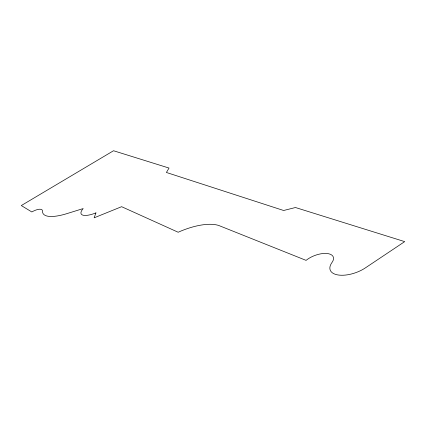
<?xml version="1.0" encoding="UTF-8"?>
<svg xmlns="http://www.w3.org/2000/svg" width="426" height="426" viewBox="0 0 426 426"><rect width="100%" height="100%" fill="white"/><g stroke="black" fill="none" stroke-linecap="round" stroke-linejoin="round"><path stroke-width="0.64" d="M95.93 212.899L94.141 217.824L121.612 206.69L178.164 232.245A45.832 18.744 -25.4 0 1 218.863 225.524L306.07 260.366A17.019 8.046 -21.1 0 1 326.886 253.486A17.019 8.046 -21.1 0 1 331.843 262.709A23.217 11.172 -19.8 0 0 338.175 274.988A23.217 11.172 -19.8 0 0 365.417 267.863L404.7 241.617L295.452 207.521L283.636 210.492L166.406 172.471L169.026 168.057L113.529 150.74L21.3 205.556L31.817 211.956A8.429 2.54 -27.9 0 1 39.74 209.225A14.553 4.398 -28 0 1 42.509 211.051A41.508 12.743 -26.9 0 0 66.28 213.82L83.182 208.57A18.382 5.996 -26.8 0 0 95.93 212.899"/></g></svg>
